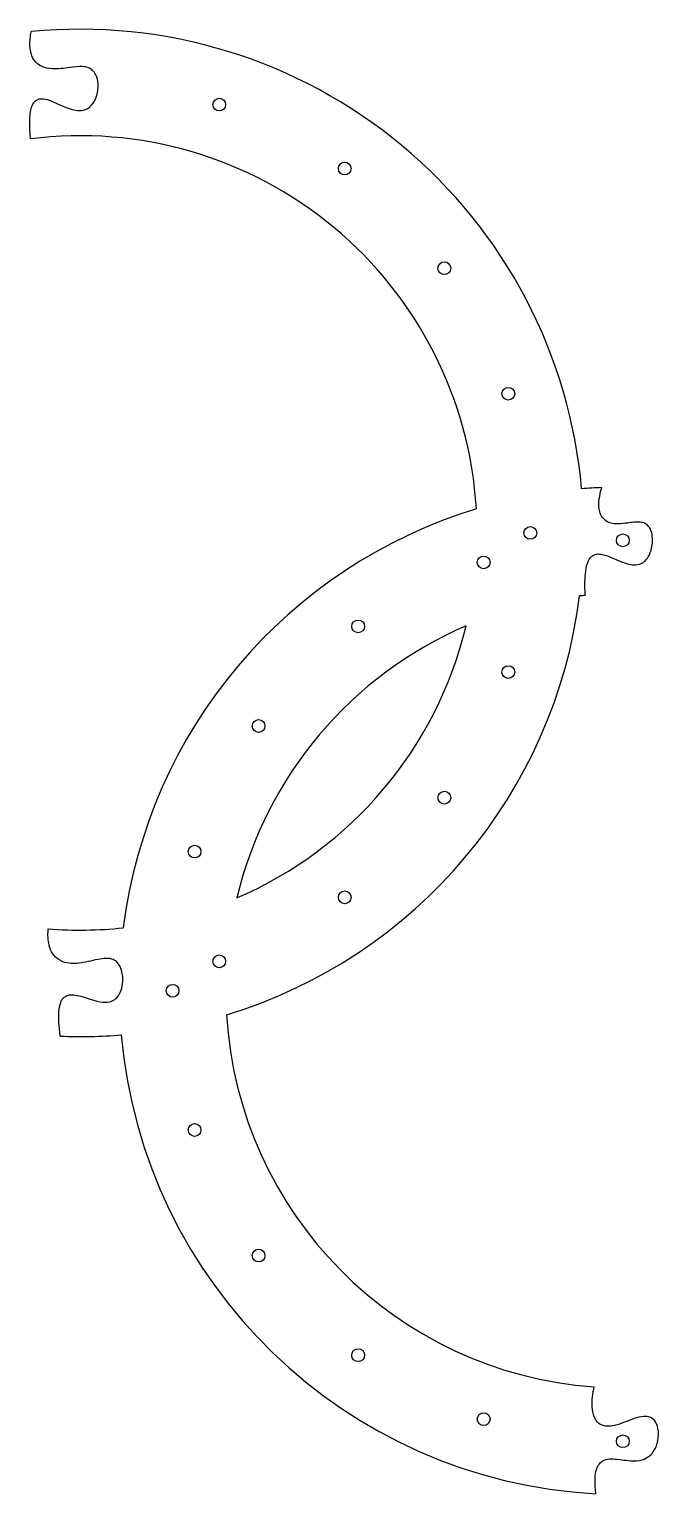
# Model space of a CAD drawing. Header units: millimetres. Extents: x -221 to 75, y -311 to 377.
import ezdxf

# ---------------------------------------------------------------- set-up
doc = ezdxf.new("R2010")
doc.units = ezdxf.units.MM
doc.layers.get('0').update_dxf_attribs({"linetype": 'CONTINUOUS'})

msp = doc.modelspace()

# ---------------------------------------------------------------- linework, layer by layer
for centre in [(-131.46, 341.84), (-72.49, 311.8), (-25.69, 264.99), (4.36, 206.02), (14.72, 140.65), (58.17, 137.15), (-7.21, 126.8), (-66.18, 96.75), (4.36, 75.28), (-112.98, 49.95), (-25.69, 16.3), (-143.03, -9.02), (-72.49, -30.5), (-131.46, -60.55), (-153.38, -74.4), (-143.03, -139.77), (-112.98, -198.74), (-66.18, -245.54), (-7.21, -275.59), (58.17, -285.95)]:
    msp.add_circle(centre, 3)
for centre, radius, start, end in [((-196.83, 140.65), 236.55, 5.02294, 95.55831), ((-196.83, 140.65), 186.55, 3.46678, 97.1742), ((58.17, -74.4), 236.55, 92.38943, 94.69435), ((58.17, -74.4), 236.55, 106.9068, 172.81049), ((-196.83, 140.65), 236.55, 286.9068, 352.81049), ((58.17, -74.4), 186.55, 95.42867, 96.25051), ((58.17, -74.4), 186.55, 113.24594, 166.47135), ((-196.83, 140.65), 186.55, 293.24594, 346.47135), ((-196.83, 140.65), 186.55, 265.39823, 276.25051), ((58.17, -74.4), 186.55, 183.46678, 265.85708), ((-196.83, 140.65), 236.55, 267.74376, 274.69435), ((58.17, -74.4), 236.55, 185.02294, 266.92156)]:
    msp.add_arc(centre, radius, start, end)
for points, knots in [([(-220.13, 325.74), (-220.7, 331.85), (-220.65, 336.6), (-219.54, 340.85), (-219.16, 341.81), (-218.29, 343.1), (-217.87, 343.54), (-216.92, 344.16), (-216.44, 344.35), (-215.3, 344.59), (-214.65, 344.59), (-212.9, 344.4), (-211.71, 344.04), (-206.91, 342.22), (-202.82, 339.87), (-197.79, 339.02), (-196.58, 338.97), (-194.47, 339.39), (-193.62, 339.74), (-192.04, 340.8), (-191.37, 341.49), (-190.03, 343.34), (-189.47, 344.59), (-188.51, 347.71), (-188.27, 349.77), (-188.5, 353.08), (-188.8, 354.5), (-189.76, 356.56), (-190.27, 357.3), (-191.52, 358.44), (-192.18, 358.83), (-193.81, 359.45), (-194.78, 359.6), (-197.55, 359.75), (-199.57, 359.5), (-204.38, 358.85), (-207.27, 358.43), (-211.64, 358.73), (-213.21, 359.04), (-215.76, 360.18), (-216.75, 360.86), (-218.41, 362.62), (-219.04, 363.65), (-220.08, 366.26), (-220.34, 367.88), (-220.49, 371.65), (-220.21, 373.92), (-219.75, 376.09)], [5.256194, 5.256194, 5.256194, 5.256194, 7.556747, 7.556747, 8.308556, 8.308556, 8.797054, 8.797054, 9.214868, 9.214868, 9.724491, 9.724491, 10.617028, 10.617028, 13.252532, 13.252532, 14.064694, 14.064694, 14.701465, 14.701465, 15.350922, 15.350922, 16.244413, 16.244413, 17.557816, 17.557816, 18.49245, 18.49245, 19.101391, 19.101391, 19.634679, 19.634679, 20.285064, 20.285064, 21.518442, 21.518442, 23.081918, 23.081918, 23.965824, 23.965824, 24.646547, 24.646547, 25.326172, 25.326172, 26.223089, 26.223089, 27.441759, 27.441759, 27.441759, 27.441759]), ([(40.52, 111.32), (40.27, 115.66), (40.29, 119.57), (40.95, 124.37), (41.32, 125.97), (42.26, 128.07), (42.71, 128.82), (43.75, 129.85), (44.24, 130.18), (45.35, 130.63), (45.92, 130.74), (47.35, 130.79), (48.22, 130.65), (50.97, 129.94), (52.97, 129.03), (57.57, 127.04), (60.22, 125.94), (63.78, 125.61), (64.84, 125.67), (66.73, 126.23), (67.51, 126.64), (68.97, 127.84), (69.6, 128.61), (70.86, 130.68), (71.38, 132.11), (72.17, 135.61), (72.25, 137.85), (71.72, 140.9), (71.38, 142.01), (70.42, 143.61), (69.94, 144.17), (68.8, 145.01), (68.2, 145.29), (66.72, 145.71), (65.82, 145.78), (62.91, 145.73), (60.73, 145.31), (56.6, 144.86), (54.58, 144.77), (51.75, 145.48), (50.84, 145.87), (49.29, 147), (48.69, 147.67), (47.68, 149.35), (47.34, 150.36), (46.82, 153.06), (46.87, 154.86), (47.31, 158.29), (47.74, 160.11), (48.3, 161.95)], [2.135992, 2.135992, 2.135992, 2.135992, 3.608824, 3.608824, 4.396027, 4.396027, 4.859394, 4.859394, 5.187605, 5.187605, 5.50758, 5.50758, 5.958795, 5.958795, 6.8865, 6.8865, 8.026836, 8.026836, 8.510179, 8.510179, 8.920716, 8.920716, 9.366844, 9.366844, 10.026081, 10.026081, 10.995959, 10.995959, 11.540715, 11.540715, 11.905666, 11.905666, 12.235535, 12.235535, 12.65755, 12.65755, 13.536897, 13.536897, 14.291017, 14.291017, 14.685165, 14.685165, 15.04594, 15.04594, 15.460154, 15.460154, 16.133665, 16.133665, 16.822711, 16.822711, 16.822711, 16.822711]), ([(-206.15, -95.72), (-206.82, -90.98), (-207.04, -87.13), (-206.67, -82.59), (-206.41, -81.1), (-205.61, -79.09), (-205.2, -78.37), (-204.21, -77.32), (-203.72, -76.97), (-202.58, -76.46), (-201.96, -76.33), (-200.37, -76.2), (-199.35, -76.32), (-195.88, -77.01), (-193.19, -78.04), (-188.54, -79.37), (-186.55, -79.8), (-183.66, -79.72), (-182.64, -79.54), (-180.88, -78.77), (-180.17, -78.27), (-178.88, -76.92), (-178.35, -76.08), (-177.34, -73.86), (-176.99, -72.38), (-176.63, -68.82), (-176.81, -66.6), (-177.73, -63.58), (-178.23, -62.49), (-179.46, -60.94), (-180.07, -60.4), (-181.48, -59.63), (-182.22, -59.4), (-184.06, -59.12), (-185.21, -59.16), (-189.15, -59.67), (-192.26, -60.62), (-197.83, -61.57), (-200.43, -61.79), (-204.34, -61.04), (-205.68, -60.54), (-207.97, -59.04), (-208.89, -58.13), (-210.47, -55.81), (-211.03, -54.41), (-211.96, -50.63), (-212.03, -48.13), (-211.83, -45.6), (-211.81, -45.45), (-211.8, -45.3)], [2.528064, 2.528064, 2.528064, 2.528064, 4.658794, 4.658794, 5.769776, 5.769776, 6.44482, 6.44482, 6.954151, 6.954151, 7.476312, 7.476312, 8.264608, 8.264608, 10.074055, 10.074055, 11.395484, 11.395484, 12.130287, 12.130287, 12.759494, 12.759494, 13.458595, 13.458595, 14.494505, 14.494505, 16.001212, 16.001212, 16.876691, 16.876691, 17.498395, 17.498395, 18.089855, 18.089855, 18.904442, 18.904442, 20.774494, 20.774494, 22.093993, 22.093993, 22.841601, 22.841601, 23.521882, 23.521882, 24.303265, 24.303265, 25.544422, 25.544422, 25.621462, 25.621462, 25.621462, 25.621462]), ([(45.46, -310.6), (44.9, -305.76), (45.03, -302.48), (45.84, -298.83), (46.27, -297.79), (47.23, -296.34), (47.75, -295.8), (48.99, -294.96), (49.66, -294.69), (51.36, -294.27), (52.43, -294.21), (56.15, -294.34), (59.07, -294.94), (63.73, -295.2), (65.53, -295.13), (68.45, -294.31), (69.56, -293.76), (71.53, -292.2), (72.32, -291.26), (73.76, -288.85), (74.3, -287.32), (75.01, -283.79), (75.04, -281.73), (74.46, -278.84), (74.09, -277.76), (73.11, -276.21), (72.62, -275.66), (71.48, -274.86), (70.88, -274.6), (69.47, -274.26), (68.65, -274.24), (66.47, -274.43), (64.98, -274.84), (60.5, -276.36), (57.34, -277.82), (53.08, -278.8), (51.77, -278.98), (49.61, -278.82), (48.74, -278.62), (47.21, -277.87), (46.59, -277.39), (45.46, -276.09), (45.01, -275.28), (44.13, -273.01), (43.88, -271.44), (43.6, -266.72), (44.11, -263.26), (44.69, -260.46)], [0.086384, 0.086384, 0.086384, 0.086384, 1.605823, 1.605823, 2.488051, 2.488051, 3.194346, 3.194346, 3.860399, 3.860399, 4.79397, 4.79397, 6.951741, 6.951741, 8.253213, 8.253213, 9.196605, 9.196605, 10.111846, 10.111846, 11.281498, 11.281498, 12.786343, 12.786343, 13.686255, 13.686255, 14.289107, 14.289107, 14.826977, 14.826977, 15.480423, 15.480423, 16.622434, 16.622434, 18.871874, 18.871874, 19.785876, 19.785876, 20.437387, 20.437387, 21.016343, 21.016343, 21.67968, 21.67968, 22.773003, 22.773003, 25.088196, 25.088196, 25.088196, 25.088196])]:
    msp.add_open_spline(points, degree=3, knots=knots)

doc.saveas('drawing.dxf')
